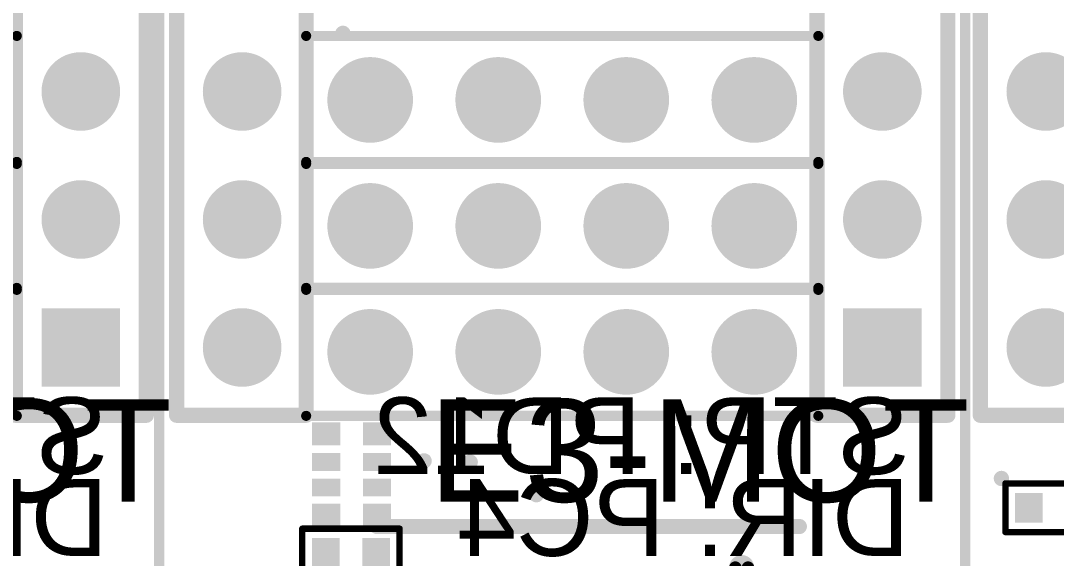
# Model space of a CAD drawing. Header units: millimetres. Extents: x -6 to 151, y -20 to 98.
# Drawn here: x 27.39 to 47.93, y 43.79 to 54.45 of the extents above; entities that cross this region are included whole.
import ezdxf

# ---------------------------------------------------------------- set-up
doc = ezdxf.new("R2010")
doc.units = ezdxf.units.MM
for name, color, linetype in [('BottomOverlay', 54, 'Continuous'), ('BottomSolder', 6, 'Continuous'), ('MultiLayer', 9, 'Continuous'), ('PadHoleLayer', 156, 'Continuous'), ('TopOverlay', 2, 'Continuous'), ('TopPaste', 8, 'Continuous'), ('TopSolder', 216, 'Continuous'), ('ViaHoleLayer', 16, 'Continuous')]:
    doc.layers.add(name, color=color, linetype=linetype)
doc.styles.add('Arial', font='arial.ttf', dxfattribs={"height": 0.2})

# ---------------------------------------------------------------- blocks, each defined once
blk = doc.blocks.new('RESISTOR_DIL_4X0402ARV341_12')
at = {"layer": 'TopPaste'}
for points in [[(-1.003, 0.762), (-0.597, 0.762), (-0.597, 0.254), (-1.003, 0.254)], [(-0.402, 0.762), (-0.098, 0.762), (-0.098, 0.254), (-0.402, 0.254)], [(0.102, 0.762), (0.406, 0.762), (0.406, 0.254), (0.102, 0.254)], [(0.61, 0.762), (1.016, 0.762), (1.016, 0.254), (0.61, 0.254)], [(-1.003, -0.246), (-0.597, -0.246), (-0.597, -0.754), (-1.003, -0.754)], [(-0.402, -0.246), (-0.098, -0.246), (-0.098, -0.754), (-0.402, -0.754)], [(0.102, -0.246), (0.406, -0.246), (0.406, -0.754), (0.102, -0.754)], [(0.61, -0.246), (1.016, -0.246), (1.016, -0.754), (0.61, -0.754)]]:
    blk.add_hatch(color=8, dxfattribs=at).paths.add_polyline_path(points)
at = {"layer": 'TopSolder'}
for points in [[(-1.029, 0.787), (-0.571, 0.787), (-0.571, 0.229), (-1.029, 0.229)], [(-0.428, 0.787), (-0.072, 0.787), (-0.072, 0.229), (-0.428, 0.229)], [(0.076, 0.787), (0.432, 0.787), (0.432, 0.229), (0.076, 0.229)], [(0.584, 0.787), (1.041, 0.787), (1.041, 0.229), (0.584, 0.229)], [(-1.029, -0.221), (-0.571, -0.221), (-0.571, -0.779), (-1.029, -0.779)], [(-0.428, -0.221), (-0.072, -0.221), (-0.072, -0.779), (-0.428, -0.779)], [(0.076, -0.221), (0.432, -0.221), (0.432, -0.779), (0.076, -0.779)], [(0.584, -0.221), (1.041, -0.221), (1.041, -0.779), (0.584, -0.779)]]:
    blk.add_hatch(color=216, dxfattribs=at).paths.add_polyline_path(points)
blk = doc.blocks.new('TMC__________36')
at = {"layer": 'BottomSolder'}
h = blk.add_hatch(color=6, dxfattribs=at)
edge = h.paths.add_edge_path()
edge.add_arc((12.7, 12.7), 0.78, 0, 360)
h = blk.add_hatch(color=6, dxfattribs=at)
edge = h.paths.add_edge_path()
edge.add_arc((15.24, 12.7), 0.78, 0, 360)
blk.add_hatch(color=6, dxfattribs=at).paths.add_polyline_path([(17, 11.92), (17, 13.48), (18.56, 13.48), (18.56, 11.92)])
h = blk.add_hatch(color=6, dxfattribs=at)
edge = h.paths.add_edge_path()
edge.add_arc((12.7, 0), 0.78, 0, 360)
h = blk.add_hatch(color=6, dxfattribs=at)
edge = h.paths.add_edge_path()
edge.add_arc((15.24, 0), 0.78, 0, 360)
h = blk.add_hatch(color=6, dxfattribs=at)
edge = h.paths.add_edge_path()
edge.add_arc((17.78, 0), 0.78, 0, 360)
at = {"layer": 'MultiLayer'}
h = blk.add_hatch(color=9, dxfattribs=at)
edge = h.paths.add_edge_path()
edge.add_arc((12.7, 12.7), 0.755, 0, 360)
h = blk.add_hatch(color=9, dxfattribs=at)
edge = h.paths.add_edge_path()
edge.add_arc((15.24, 12.7), 0.755, 0, 360)
blk.add_hatch(color=9, dxfattribs=at).paths.add_polyline_path([(17.025, 11.945), (17.025, 13.455), (18.535, 13.455), (18.535, 11.945)])
h = blk.add_hatch(color=9, dxfattribs=at)
edge = h.paths.add_edge_path()
edge.add_arc((12.7, 0), 0.755, 0, 360)
h = blk.add_hatch(color=9, dxfattribs=at)
edge = h.paths.add_edge_path()
edge.add_arc((15.24, 0), 0.755, 0, 360)
h = blk.add_hatch(color=9, dxfattribs=at)
edge = h.paths.add_edge_path()
edge.add_arc((17.78, 0), 0.755, 0, 360)
at = {"layer": 'PadHoleLayer'}
h = blk.add_hatch(color=156, dxfattribs=at)
edge = h.paths.add_edge_path()
edge.add_arc((12.7, 12.7), 0.45, 0, 360)
h = blk.add_hatch(color=156, dxfattribs=at)
edge = h.paths.add_edge_path()
edge.add_arc((15.24, 12.7), 0.45, 0, 360)
h = blk.add_hatch(color=156, dxfattribs=at)
edge = h.paths.add_edge_path()
edge.add_arc((17.78, 12.7), 0.45, 0, 360)
h = blk.add_hatch(color=156, dxfattribs=at)
edge = h.paths.add_edge_path()
edge.add_arc((12.7, 0), 0.45, 0, 360)
h = blk.add_hatch(color=156, dxfattribs=at)
edge = h.paths.add_edge_path()
edge.add_arc((15.24, 0), 0.45, 0, 360)
h = blk.add_hatch(color=156, dxfattribs=at)
edge = h.paths.add_edge_path()
edge.add_arc((17.78, 0), 0.45, 0, 360)
at = {"layer": 'TopSolder'}
h = blk.add_hatch(color=216, dxfattribs=at)
edge = h.paths.add_edge_path()
edge.add_arc((12.7, 12.7), 0.78, 0, 360)
h = blk.add_hatch(color=216, dxfattribs=at)
edge = h.paths.add_edge_path()
edge.add_arc((15.24, 12.7), 0.78, 0, 360)
blk.add_hatch(color=216, dxfattribs=at).paths.add_polyline_path([(17, 11.92), (17, 13.48), (18.56, 13.48), (18.56, 11.92)])
h = blk.add_hatch(color=216, dxfattribs=at)
edge = h.paths.add_edge_path()
edge.add_arc((12.7, 0), 0.78, 0, 360)
h = blk.add_hatch(color=216, dxfattribs=at)
edge = h.paths.add_edge_path()
edge.add_arc((15.24, 0), 0.78, 0, 360)
h = blk.add_hatch(color=216, dxfattribs=at)
edge = h.paths.add_edge_path()
edge.add_arc((17.78, 0), 0.78, 0, 360)
at = {"layer": 'TopOverlay', "const_width": 0.3}
for points in [[(19.126, 14), (-1.397, 14)], [(19.126, 11.4), (19.126, 13.97)], [(19.126, 11.405), (-1.397, 11.405)], [(19.126, 1.27), (-1.27, 1.27)], [(19.126, -1.3), (19.126, 1.27)], [(19.126, -1.3), (-1.27, -1.3)]]:
    blk.add_lwpolyline(points, dxfattribs=at)
at = {"layer": 'TopOverlay', "const_width": 0.15}
for points in [[(19.051, 14, 1), (19.201, 14, 1)], [(19.051, 13.97, 1), (19.201, 13.97, 1)], [(19.051, 11.405, 1), (19.201, 11.405, 1)], [(19.051, 11.4, 1), (19.201, 11.4, 1)], [(19.051, 1.27, 1), (19.201, 1.27, 1)], [(19.051, 1.27, 1), (19.201, 1.27, 1)], [(19.051, -1.3, 1), (19.201, -1.3, 1)], [(19.051, -1.3, 1), (19.201, -1.3, 1)]]:
    blk.add_lwpolyline(points, format="xyb", close=True, dxfattribs=at)
blk = doc.blocks.new('TMC__________116')
at = {"layer": 'BottomSolder'}
h = blk.add_hatch(color=6, dxfattribs=at)
edge = h.paths.add_edge_path()
edge.add_arc((12.7, 12.7), 0.78, 0, 360)
h = blk.add_hatch(color=6, dxfattribs=at)
edge = h.paths.add_edge_path()
edge.add_arc((15.24, 12.7), 0.78, 0, 360)
blk.add_hatch(color=6, dxfattribs=at).paths.add_polyline_path([(17, 11.92), (17, 13.48), (18.56, 13.48), (18.56, 11.92)])
at = {"layer": 'MultiLayer'}
h = blk.add_hatch(color=9, dxfattribs=at)
edge = h.paths.add_edge_path()
edge.add_arc((12.7, 12.7), 0.755, 0, 360)
h = blk.add_hatch(color=9, dxfattribs=at)
edge = h.paths.add_edge_path()
edge.add_arc((15.24, 12.7), 0.755, 0, 360)
blk.add_hatch(color=9, dxfattribs=at).paths.add_polyline_path([(17.025, 11.945), (17.025, 13.455), (18.535, 13.455), (18.535, 11.945)])
at = {"layer": 'PadHoleLayer'}
h = blk.add_hatch(color=156, dxfattribs=at)
edge = h.paths.add_edge_path()
edge.add_arc((12.7, 12.7), 0.45, 0, 360)
h = blk.add_hatch(color=156, dxfattribs=at)
edge = h.paths.add_edge_path()
edge.add_arc((15.24, 12.7), 0.45, 0, 360)
h = blk.add_hatch(color=156, dxfattribs=at)
edge = h.paths.add_edge_path()
edge.add_arc((17.78, 12.7), 0.45, 0, 360)
at = {"layer": 'TopSolder'}
h = blk.add_hatch(color=216, dxfattribs=at)
edge = h.paths.add_edge_path()
edge.add_arc((12.7, 12.7), 0.78, 0, 360)
h = blk.add_hatch(color=216, dxfattribs=at)
edge = h.paths.add_edge_path()
edge.add_arc((15.24, 12.7), 0.78, 0, 360)
blk.add_hatch(color=216, dxfattribs=at).paths.add_polyline_path([(17, 11.92), (17, 13.48), (18.56, 13.48), (18.56, 11.92)])
at = {"layer": 'TopOverlay', "const_width": 0.3}
for points in [[(19.09, 14), (-1.397, 14)], [(19.126, 11.4), (19.126, 14)], [(19.126, 11.405), (-1.397, 11.405)]]:
    blk.add_lwpolyline(points, dxfattribs=at)
at = {"layer": 'TopOverlay', "const_width": 0.15}
for points in [[(19.015, 14, 1), (19.165, 14, 1)], [(19.051, 14, 1), (19.201, 14, 1)], [(19.051, 11.405, 1), (19.201, 11.405, 1)], [(19.051, 11.4, 1), (19.201, 11.4, 1)]]:
    blk.add_lwpolyline(points, format="xyb", close=True, dxfattribs=at)
blk = doc.blocks.new('RES0402_121')
at = {"layer": 'TopPaste'}
for points in [[(-0.75, -0.27), (-0.75, 0.27), (-0.25, 0.27), (-0.25, -0.27)], [(0.25, -0.27), (0.25, 0.27), (0.75, 0.27), (0.75, -0.27)]]:
    blk.add_hatch(color=8, dxfattribs=at).paths.add_polyline_path(points)
at = {"layer": 'TopSolder'}
for points in [[(-0.775, -0.295), (-0.775, 0.295), (-0.225, 0.295), (-0.225, -0.295)], [(0.225, -0.295), (0.225, 0.295), (0.775, 0.295), (0.775, -0.295)]]:
    blk.add_hatch(color=216, dxfattribs=at).paths.add_polyline_path(points)
at = {"layer": 'TopOverlay', "const_width": 0.127}
for points in [[(-0.965, 0.483), (0.965, 0.483)], [(-0.965, -0.483), (-0.965, 0.483)], [(0.965, -0.483), (0.965, 0.483)], [(-0.965, -0.483), (0.965, -0.483)]]:
    blk.add_lwpolyline(points, dxfattribs=at)
at = {"layer": 'TopOverlay', "const_width": 0.0635}
for points in [[(-0.997, 0.483, 1), (-0.933, 0.483, 1)], [(-0.997, 0.483, 1), (-0.933, 0.483, 1)], [(0.933, 0.483, 1), (0.997, 0.483, 1)], [(0.933, 0.483, 1), (0.997, 0.483, 1)], [(-0.997, -0.483, 1), (-0.933, -0.483, 1)], [(-0.997, -0.483, 1), (-0.933, -0.483, 1)], [(0.933, -0.483, 1), (0.997, -0.483, 1)], [(0.933, -0.483, 1), (0.997, -0.483, 1)]]:
    blk.add_lwpolyline(points, format="xyb", close=True, dxfattribs=at)
blk = doc.blocks.new('HEADER_3_4_122')
at = {"layer": 'BottomSolder'}
h = blk.add_hatch(color=6, dxfattribs=at)
edge = h.paths.add_edge_path()
edge.add_arc((0, 0), 0.85, 0, 360)
h = blk.add_hatch(color=6, dxfattribs=at)
edge = h.paths.add_edge_path()
edge.add_arc((2.54, 0), 0.85, 0, 360)
h = blk.add_hatch(color=6, dxfattribs=at)
edge = h.paths.add_edge_path()
edge.add_arc((5.08, 0), 0.85, 0, 360)
h = blk.add_hatch(color=6, dxfattribs=at)
edge = h.paths.add_edge_path()
edge.add_arc((7.62, 0), 0.85, 0, 360)
h = blk.add_hatch(color=6, dxfattribs=at)
edge = h.paths.add_edge_path()
edge.add_arc((0, -2.5), 0.85, 0, 360)
h = blk.add_hatch(color=6, dxfattribs=at)
edge = h.paths.add_edge_path()
edge.add_arc((2.54, -2.5), 0.85, 0, 360)
h = blk.add_hatch(color=6, dxfattribs=at)
edge = h.paths.add_edge_path()
edge.add_arc((5.08, -2.5), 0.85, 0, 360)
h = blk.add_hatch(color=6, dxfattribs=at)
edge = h.paths.add_edge_path()
edge.add_arc((7.62, -2.5), 0.85, 0, 360)
h = blk.add_hatch(color=6, dxfattribs=at)
edge = h.paths.add_edge_path()
edge.add_arc((0, -5), 0.85, 0, 360)
h = blk.add_hatch(color=6, dxfattribs=at)
edge = h.paths.add_edge_path()
edge.add_arc((2.54, -5), 0.85, 0, 360)
h = blk.add_hatch(color=6, dxfattribs=at)
edge = h.paths.add_edge_path()
edge.add_arc((5.08, -5), 0.85, 0, 360)
h = blk.add_hatch(color=6, dxfattribs=at)
edge = h.paths.add_edge_path()
edge.add_arc((7.62, -5), 0.85, 0, 360)
at = {"layer": 'MultiLayer'}
h = blk.add_hatch(color=9, dxfattribs=at)
edge = h.paths.add_edge_path()
edge.add_arc((0, 0), 0.825, 0, 360)
h = blk.add_hatch(color=9, dxfattribs=at)
edge = h.paths.add_edge_path()
edge.add_arc((2.54, 0), 0.825, 0, 360)
h = blk.add_hatch(color=9, dxfattribs=at)
edge = h.paths.add_edge_path()
edge.add_arc((5.08, 0), 0.825, 0, 360)
h = blk.add_hatch(color=9, dxfattribs=at)
edge = h.paths.add_edge_path()
edge.add_arc((7.62, 0), 0.825, 0, 360)
h = blk.add_hatch(color=9, dxfattribs=at)
edge = h.paths.add_edge_path()
edge.add_arc((0, -2.5), 0.825, 0, 360)
h = blk.add_hatch(color=9, dxfattribs=at)
edge = h.paths.add_edge_path()
edge.add_arc((2.54, -2.5), 0.825, 0, 360)
h = blk.add_hatch(color=9, dxfattribs=at)
edge = h.paths.add_edge_path()
edge.add_arc((5.08, -2.5), 0.825, 0, 360)
h = blk.add_hatch(color=9, dxfattribs=at)
edge = h.paths.add_edge_path()
edge.add_arc((7.62, -2.5), 0.825, 0, 360)
h = blk.add_hatch(color=9, dxfattribs=at)
edge = h.paths.add_edge_path()
edge.add_arc((0, -5), 0.825, 0, 360)
h = blk.add_hatch(color=9, dxfattribs=at)
edge = h.paths.add_edge_path()
edge.add_arc((2.54, -5), 0.825, 0, 360)
h = blk.add_hatch(color=9, dxfattribs=at)
edge = h.paths.add_edge_path()
edge.add_arc((5.08, -5), 0.825, 0, 360)
h = blk.add_hatch(color=9, dxfattribs=at)
edge = h.paths.add_edge_path()
edge.add_arc((7.62, -5), 0.825, 0, 360)
at = {"layer": 'PadHoleLayer'}
h = blk.add_hatch(color=156, dxfattribs=at)
edge = h.paths.add_edge_path()
edge.add_arc((0, 0), 0.51, 0, 360)
h = blk.add_hatch(color=156, dxfattribs=at)
edge = h.paths.add_edge_path()
edge.add_arc((2.54, 0), 0.51, 0, 360)
h = blk.add_hatch(color=156, dxfattribs=at)
edge = h.paths.add_edge_path()
edge.add_arc((5.08, 0), 0.51, 0, 360)
h = blk.add_hatch(color=156, dxfattribs=at)
edge = h.paths.add_edge_path()
edge.add_arc((7.62, 0), 0.51, 0, 360)
h = blk.add_hatch(color=156, dxfattribs=at)
edge = h.paths.add_edge_path()
edge.add_arc((0, -2.5), 0.51, 0, 360)
h = blk.add_hatch(color=156, dxfattribs=at)
edge = h.paths.add_edge_path()
edge.add_arc((2.54, -2.5), 0.51, 0, 360)
h = blk.add_hatch(color=156, dxfattribs=at)
edge = h.paths.add_edge_path()
edge.add_arc((5.08, -2.5), 0.51, 0, 360)
h = blk.add_hatch(color=156, dxfattribs=at)
edge = h.paths.add_edge_path()
edge.add_arc((7.62, -2.5), 0.51, 0, 360)
h = blk.add_hatch(color=156, dxfattribs=at)
edge = h.paths.add_edge_path()
edge.add_arc((0, -5), 0.51, 0, 360)
h = blk.add_hatch(color=156, dxfattribs=at)
edge = h.paths.add_edge_path()
edge.add_arc((2.54, -5), 0.51, 0, 360)
h = blk.add_hatch(color=156, dxfattribs=at)
edge = h.paths.add_edge_path()
edge.add_arc((5.08, -5), 0.51, 0, 360)
h = blk.add_hatch(color=156, dxfattribs=at)
edge = h.paths.add_edge_path()
edge.add_arc((7.62, -5), 0.51, 0, 360)
at = {"layer": 'TopSolder'}
h = blk.add_hatch(color=216, dxfattribs=at)
edge = h.paths.add_edge_path()
edge.add_arc((0, 0), 0.85, 0, 360)
h = blk.add_hatch(color=216, dxfattribs=at)
edge = h.paths.add_edge_path()
edge.add_arc((2.54, 0), 0.85, 0, 360)
h = blk.add_hatch(color=216, dxfattribs=at)
edge = h.paths.add_edge_path()
edge.add_arc((5.08, 0), 0.85, 0, 360)
h = blk.add_hatch(color=216, dxfattribs=at)
edge = h.paths.add_edge_path()
edge.add_arc((7.62, 0), 0.85, 0, 360)
h = blk.add_hatch(color=216, dxfattribs=at)
edge = h.paths.add_edge_path()
edge.add_arc((0, -2.5), 0.85, 0, 360)
h = blk.add_hatch(color=216, dxfattribs=at)
edge = h.paths.add_edge_path()
edge.add_arc((2.54, -2.5), 0.85, 0, 360)
h = blk.add_hatch(color=216, dxfattribs=at)
edge = h.paths.add_edge_path()
edge.add_arc((5.08, -2.5), 0.85, 0, 360)
h = blk.add_hatch(color=216, dxfattribs=at)
edge = h.paths.add_edge_path()
edge.add_arc((7.62, -2.5), 0.85, 0, 360)
h = blk.add_hatch(color=216, dxfattribs=at)
edge = h.paths.add_edge_path()
edge.add_arc((0, -5), 0.85, 0, 360)
h = blk.add_hatch(color=216, dxfattribs=at)
edge = h.paths.add_edge_path()
edge.add_arc((2.54, -5), 0.85, 0, 360)
h = blk.add_hatch(color=216, dxfattribs=at)
edge = h.paths.add_edge_path()
edge.add_arc((5.08, -5), 0.85, 0, 360)
h = blk.add_hatch(color=216, dxfattribs=at)
edge = h.paths.add_edge_path()
edge.add_arc((7.62, -5), 0.85, 0, 360)
at = {"layer": 'TopOverlay', "const_width": 0.2}
for points in [[(8.89, 1.27), (-1.27, 1.27)], [(-1.27, 1.27), (-1.27, -1.27)], [(8.89, 1.27), (8.89, -1.27)], [(8.89, -1.23), (-1.27, -1.23)], [(-1.27, -3.77), (-1.27, -1.23)], [(8.89, -1.27), (-1.27, -1.27)], [(8.89, -1.23), (8.89, -3.77)], [(8.89, -3.73), (-1.27, -3.73)], [(-1.27, -3.73), (-1.27, -6.27)], [(8.89, -3.77), (-1.27, -3.77)], [(8.89, -3.73), (8.89, -6.27)], [(8.89, -6.27), (-1.27, -6.27)]]:
    blk.add_lwpolyline(points, dxfattribs=at)
at = {"layer": 'TopOverlay', "const_width": 0.1}
for points in [[(-1.32, 1.27, 1), (-1.22, 1.27, 1)], [(-1.32, 1.27, 1), (-1.22, 1.27, 1)], [(8.84, 1.27, 1), (8.94, 1.27, 1)], [(8.84, 1.27, 1), (8.94, 1.27, 1)], [(-1.32, -1.23, 1), (-1.22, -1.23, 1)], [(-1.32, -1.23, 1), (-1.22, -1.23, 1)], [(-1.32, -1.27, 1), (-1.22, -1.27, 1)], [(-1.32, -1.27, 1), (-1.22, -1.27, 1)], [(8.84, -1.23, 1), (8.94, -1.23, 1)], [(8.84, -1.23, 1), (8.94, -1.23, 1)], [(8.84, -1.27, 1), (8.94, -1.27, 1)], [(8.84, -1.27, 1), (8.94, -1.27, 1)], [(-1.32, -3.73, 1), (-1.22, -3.73, 1)], [(-1.32, -3.73, 1), (-1.22, -3.73, 1)], [(-1.32, -3.77, 1), (-1.22, -3.77, 1)], [(-1.32, -3.77, 1), (-1.22, -3.77, 1)], [(8.84, -3.73, 1), (8.94, -3.73, 1)], [(8.84, -3.73, 1), (8.94, -3.73, 1)], [(8.84, -3.77, 1), (8.94, -3.77, 1)], [(8.84, -3.77, 1), (8.94, -3.77, 1)], [(-1.32, -6.27, 1), (-1.22, -6.27, 1)], [(-1.32, -6.27, 1), (-1.22, -6.27, 1)], [(8.84, -6.27, 1), (8.94, -6.27, 1)], [(8.84, -6.27, 1), (8.94, -6.27, 1)]]:
    blk.add_lwpolyline(points, format="xyb", close=True, dxfattribs=at)
blk = doc.blocks.new('HEADER_3_4_123')
at = {"layer": 'BottomSolder'}
h = blk.add_hatch(color=6, dxfattribs=at)
edge = h.paths.add_edge_path()
edge.add_arc((0, 0), 0.85, 0, 360)
h = blk.add_hatch(color=6, dxfattribs=at)
edge = h.paths.add_edge_path()
edge.add_arc((2.54, 0), 0.85, 0, 360)
h = blk.add_hatch(color=6, dxfattribs=at)
edge = h.paths.add_edge_path()
edge.add_arc((5.08, 0), 0.85, 0, 360)
h = blk.add_hatch(color=6, dxfattribs=at)
edge = h.paths.add_edge_path()
edge.add_arc((7.62, 0), 0.85, 0, 360)
h = blk.add_hatch(color=6, dxfattribs=at)
edge = h.paths.add_edge_path()
edge.add_arc((0, -2.5), 0.85, 0, 360)
h = blk.add_hatch(color=6, dxfattribs=at)
edge = h.paths.add_edge_path()
edge.add_arc((2.54, -2.5), 0.85, 0, 360)
h = blk.add_hatch(color=6, dxfattribs=at)
edge = h.paths.add_edge_path()
edge.add_arc((5.08, -2.5), 0.85, 0, 360)
h = blk.add_hatch(color=6, dxfattribs=at)
edge = h.paths.add_edge_path()
edge.add_arc((7.62, -2.5), 0.85, 0, 360)
h = blk.add_hatch(color=6, dxfattribs=at)
edge = h.paths.add_edge_path()
edge.add_arc((0, -5), 0.85, 0, 360)
h = blk.add_hatch(color=6, dxfattribs=at)
edge = h.paths.add_edge_path()
edge.add_arc((2.54, -5), 0.85, 0, 360)
h = blk.add_hatch(color=6, dxfattribs=at)
edge = h.paths.add_edge_path()
edge.add_arc((5.08, -5), 0.85, 0, 360)
h = blk.add_hatch(color=6, dxfattribs=at)
edge = h.paths.add_edge_path()
edge.add_arc((7.62, -5), 0.85, 0, 360)
at = {"layer": 'MultiLayer'}
h = blk.add_hatch(color=9, dxfattribs=at)
edge = h.paths.add_edge_path()
edge.add_arc((0, 0), 0.825, 0, 360)
h = blk.add_hatch(color=9, dxfattribs=at)
edge = h.paths.add_edge_path()
edge.add_arc((2.54, 0), 0.825, 0, 360)
h = blk.add_hatch(color=9, dxfattribs=at)
edge = h.paths.add_edge_path()
edge.add_arc((5.08, 0), 0.825, 0, 360)
h = blk.add_hatch(color=9, dxfattribs=at)
edge = h.paths.add_edge_path()
edge.add_arc((7.62, 0), 0.825, 0, 360)
h = blk.add_hatch(color=9, dxfattribs=at)
edge = h.paths.add_edge_path()
edge.add_arc((0, -2.5), 0.825, 0, 360)
h = blk.add_hatch(color=9, dxfattribs=at)
edge = h.paths.add_edge_path()
edge.add_arc((2.54, -2.5), 0.825, 0, 360)
h = blk.add_hatch(color=9, dxfattribs=at)
edge = h.paths.add_edge_path()
edge.add_arc((5.08, -2.5), 0.825, 0, 360)
h = blk.add_hatch(color=9, dxfattribs=at)
edge = h.paths.add_edge_path()
edge.add_arc((7.62, -2.5), 0.825, 0, 360)
h = blk.add_hatch(color=9, dxfattribs=at)
edge = h.paths.add_edge_path()
edge.add_arc((0, -5), 0.825, 0, 360)
h = blk.add_hatch(color=9, dxfattribs=at)
edge = h.paths.add_edge_path()
edge.add_arc((2.54, -5), 0.825, 0, 360)
h = blk.add_hatch(color=9, dxfattribs=at)
edge = h.paths.add_edge_path()
edge.add_arc((5.08, -5), 0.825, 0, 360)
h = blk.add_hatch(color=9, dxfattribs=at)
edge = h.paths.add_edge_path()
edge.add_arc((7.62, -5), 0.825, 0, 360)
at = {"layer": 'PadHoleLayer'}
h = blk.add_hatch(color=156, dxfattribs=at)
edge = h.paths.add_edge_path()
edge.add_arc((0, 0), 0.51, 0, 360)
h = blk.add_hatch(color=156, dxfattribs=at)
edge = h.paths.add_edge_path()
edge.add_arc((2.54, 0), 0.51, 0, 360)
h = blk.add_hatch(color=156, dxfattribs=at)
edge = h.paths.add_edge_path()
edge.add_arc((5.08, 0), 0.51, 0, 360)
h = blk.add_hatch(color=156, dxfattribs=at)
edge = h.paths.add_edge_path()
edge.add_arc((7.62, 0), 0.51, 0, 360)
h = blk.add_hatch(color=156, dxfattribs=at)
edge = h.paths.add_edge_path()
edge.add_arc((0, -2.5), 0.51, 0, 360)
h = blk.add_hatch(color=156, dxfattribs=at)
edge = h.paths.add_edge_path()
edge.add_arc((2.54, -2.5), 0.51, 0, 360)
h = blk.add_hatch(color=156, dxfattribs=at)
edge = h.paths.add_edge_path()
edge.add_arc((5.08, -2.5), 0.51, 0, 360)
h = blk.add_hatch(color=156, dxfattribs=at)
edge = h.paths.add_edge_path()
edge.add_arc((7.62, -2.5), 0.51, 0, 360)
h = blk.add_hatch(color=156, dxfattribs=at)
edge = h.paths.add_edge_path()
edge.add_arc((0, -5), 0.51, 0, 360)
h = blk.add_hatch(color=156, dxfattribs=at)
edge = h.paths.add_edge_path()
edge.add_arc((2.54, -5), 0.51, 0, 360)
h = blk.add_hatch(color=156, dxfattribs=at)
edge = h.paths.add_edge_path()
edge.add_arc((5.08, -5), 0.51, 0, 360)
h = blk.add_hatch(color=156, dxfattribs=at)
edge = h.paths.add_edge_path()
edge.add_arc((7.62, -5), 0.51, 0, 360)
at = {"layer": 'TopSolder'}
h = blk.add_hatch(color=216, dxfattribs=at)
edge = h.paths.add_edge_path()
edge.add_arc((0, 0), 0.85, 0, 360)
h = blk.add_hatch(color=216, dxfattribs=at)
edge = h.paths.add_edge_path()
edge.add_arc((2.54, 0), 0.85, 0, 360)
h = blk.add_hatch(color=216, dxfattribs=at)
edge = h.paths.add_edge_path()
edge.add_arc((5.08, 0), 0.85, 0, 360)
h = blk.add_hatch(color=216, dxfattribs=at)
edge = h.paths.add_edge_path()
edge.add_arc((7.62, 0), 0.85, 0, 360)
h = blk.add_hatch(color=216, dxfattribs=at)
edge = h.paths.add_edge_path()
edge.add_arc((0, -2.5), 0.85, 0, 360)
h = blk.add_hatch(color=216, dxfattribs=at)
edge = h.paths.add_edge_path()
edge.add_arc((2.54, -2.5), 0.85, 0, 360)
h = blk.add_hatch(color=216, dxfattribs=at)
edge = h.paths.add_edge_path()
edge.add_arc((5.08, -2.5), 0.85, 0, 360)
h = blk.add_hatch(color=216, dxfattribs=at)
edge = h.paths.add_edge_path()
edge.add_arc((7.62, -2.5), 0.85, 0, 360)
h = blk.add_hatch(color=216, dxfattribs=at)
edge = h.paths.add_edge_path()
edge.add_arc((0, -5), 0.85, 0, 360)
h = blk.add_hatch(color=216, dxfattribs=at)
edge = h.paths.add_edge_path()
edge.add_arc((2.54, -5), 0.85, 0, 360)
h = blk.add_hatch(color=216, dxfattribs=at)
edge = h.paths.add_edge_path()
edge.add_arc((5.08, -5), 0.85, 0, 360)
h = blk.add_hatch(color=216, dxfattribs=at)
edge = h.paths.add_edge_path()
edge.add_arc((7.62, -5), 0.85, 0, 360)
at = {"layer": 'TopOverlay', "const_width": 0.2}
for points in [[(-1.27, 1.27), (-1.27, -1.27)], [(8.89, 1.27), (-1.27, 1.27)], [(8.89, 1.27), (8.89, -1.27)], [(-1.27, -1.23), (-1.27, -3.77)], [(8.89, -1.23), (-1.27, -1.23)], [(8.89, -1.27), (-1.27, -1.27)], [(8.89, -1.23), (8.89, -3.77)], [(-1.27, -3.73), (-1.27, -6.27)], [(8.89, -3.73), (-1.27, -3.73)], [(8.89, -3.77), (-1.27, -3.77)], [(8.89, -3.73), (8.89, -6.27)], [(8.89, -6.27), (-1.27, -6.27)]]:
    blk.add_lwpolyline(points, dxfattribs=at)
at = {"layer": 'TopOverlay', "const_width": 0.1}
for points in [[(-1.32, 1.27, 1), (-1.22, 1.27, 1)], [(-1.32, 1.27, 1), (-1.22, 1.27, 1)], [(8.84, 1.27, 1), (8.94, 1.27, 1)], [(8.84, 1.27, 1), (8.94, 1.27, 1)], [(-1.32, -1.23, 1), (-1.22, -1.23, 1)], [(-1.32, -1.23, 1), (-1.22, -1.23, 1)], [(-1.32, -1.27, 1), (-1.22, -1.27, 1)], [(-1.32, -1.27, 1), (-1.22, -1.27, 1)], [(8.84, -1.23, 1), (8.94, -1.23, 1)], [(8.84, -1.23, 1), (8.94, -1.23, 1)], [(8.84, -1.27, 1), (8.94, -1.27, 1)], [(8.84, -1.27, 1), (8.94, -1.27, 1)], [(-1.32, -3.73, 1), (-1.22, -3.73, 1)], [(-1.32, -3.73, 1), (-1.22, -3.73, 1)], [(-1.32, -3.77, 1), (-1.22, -3.77, 1)], [(-1.32, -3.77, 1), (-1.22, -3.77, 1)], [(8.84, -3.73, 1), (8.94, -3.73, 1)], [(8.84, -3.73, 1), (8.94, -3.73, 1)], [(8.84, -3.77, 1), (8.94, -3.77, 1)], [(8.84, -3.77, 1), (8.94, -3.77, 1)], [(-1.32, -6.27, 1), (-1.22, -6.27, 1)], [(-1.32, -6.27, 1), (-1.22, -6.27, 1)], [(8.84, -6.27, 1), (8.94, -6.27, 1)], [(8.84, -6.27, 1), (8.94, -6.27, 1)]]:
    blk.add_lwpolyline(points, format="xyb", close=True, dxfattribs=at)
blk = doc.blocks.new('SSOP16_154')
at = {"layer": 'TopPaste'}
for points in [[(-3.45, 2.023), (-3.45, 2.422), (-1.95, 2.422), (-1.95, 2.023)], [(1.95, 2.023), (1.95, 2.422), (3.45, 2.422), (3.45, 2.023)], [(-3.45, 1.388), (-3.45, 1.787), (-1.95, 1.787), (-1.95, 1.388)], [(1.95, 1.388), (1.95, 1.787), (3.45, 1.787), (3.45, 1.388)], [(-3.45, 0.753), (-3.45, 1.152), (-1.95, 1.152), (-1.95, 0.753)], [(1.95, 0.753), (1.95, 1.152), (3.45, 1.152), (3.45, 0.753)], [(-3.45, 0.118), (-3.45, 0.517), (-1.95, 0.517), (-1.95, 0.118)], [(1.95, 0.118), (1.95, 0.517), (3.45, 0.517), (3.45, 0.118)], [(-3.45, -0.517), (-3.45, -0.118), (-1.95, -0.118), (-1.95, -0.517)], [(1.95, -0.517), (1.95, -0.118), (3.45, -0.118), (3.45, -0.517)], [(-3.45, -1.152), (-3.45, -0.753), (-1.95, -0.753), (-1.95, -1.152)], [(1.95, -1.152), (1.95, -0.753), (3.45, -0.753), (3.45, -1.152)], [(-3.45, -1.787), (-3.45, -1.388), (-1.95, -1.388), (-1.95, -1.787)], [(1.95, -1.787), (1.95, -1.388), (3.45, -1.388), (3.45, -1.787)], [(-3.45, -2.422), (-3.45, -2.023), (-1.95, -2.023), (-1.95, -2.422)], [(1.95, -2.422), (1.95, -2.023), (3.45, -2.023), (3.45, -2.422)]]:
    blk.add_hatch(color=8, dxfattribs=at).paths.add_polyline_path(points)
at = {"layer": 'TopSolder'}
for points in [[(-3.475, 1.997), (-3.475, 2.448), (-1.925, 2.448), (-1.925, 1.997)], [(1.925, 1.997), (1.925, 2.448), (3.475, 2.448), (3.475, 1.997)], [(-3.475, 1.362), (-3.475, 1.813), (-1.925, 1.813), (-1.925, 1.362)], [(1.925, 1.362), (1.925, 1.813), (3.475, 1.813), (3.475, 1.362)], [(-3.475, 0.727), (-3.475, 1.178), (-1.925, 1.178), (-1.925, 0.727)], [(1.925, 0.727), (1.925, 1.178), (3.475, 1.178), (3.475, 0.727)], [(-3.475, 0.092), (-3.475, 0.543), (-1.925, 0.543), (-1.925, 0.092)], [(1.925, 0.092), (1.925, 0.543), (3.475, 0.543), (3.475, 0.092)], [(-3.475, -0.543), (-3.475, -0.092), (-1.925, -0.092), (-1.925, -0.543)], [(1.925, -0.543), (1.925, -0.092), (3.475, -0.092), (3.475, -0.543)], [(-3.475, -1.178), (-3.475, -0.727), (-1.925, -0.727), (-1.925, -1.178)], [(1.925, -1.178), (1.925, -0.727), (3.475, -0.727), (3.475, -1.178)], [(-3.475, -1.813), (-3.475, -1.362), (-1.925, -1.362), (-1.925, -1.813)], [(1.925, -1.813), (1.925, -1.362), (3.475, -1.362), (3.475, -1.813)], [(-3.475, -2.448), (-3.475, -1.997), (-1.925, -1.997), (-1.925, -2.448)], [(1.925, -2.448), (1.925, -1.997), (3.475, -1.997), (3.475, -2.448)]]:
    blk.add_hatch(color=216, dxfattribs=at).paths.add_polyline_path(points)
at = {"layer": 'TopOverlay'}
for points, const_width in [([(-2.575, 2.973, 1), (-2.825, 2.973, 1)], 0.25), ([(-2.887, 2.973, 1), (-2.763, 2.973, 1)], 0.125), ([(-2.637, 2.973, 1), (-2.512, 2.973, 1)], 0.125), ([(-1.6, 2.45, 1), (-1.5, 2.45, 1)], 0.1), ([(-1.6, 2.45, 1), (-1.5, 2.45, 1)], 0.1), ([(1.5, 2.45, 1), (1.6, 2.45, 1)], 0.1), ([(1.5, 2.45, 1), (1.6, 2.45, 1)], 0.1), ([(-0.25, 1.45, 1), (-0.85, 1.45, 1)], 0.6), ([(-1, 1.45, 1), (-0.7, 1.45, 1)], 0.3), ([(-0.4, 1.45, 1), (-0.1, 1.45, 1)], 0.3), ([(-1.6, -2.45, 1), (-1.5, -2.45, 1)], 0.1), ([(-1.6, -2.45, 1), (-1.5, -2.45, 1)], 0.1), ([(1.5, -2.45, 1), (1.6, -2.45, 1)], 0.1), ([(1.5, -2.45, 1), (1.6, -2.45, 1)], 0.1)]:
    blk.add_lwpolyline(points, format="xyb", close=True, dxfattribs=dict(at, const_width=const_width))
at = {"layer": 'TopOverlay', "const_width": 0.2}
for points in [[(-1.55, 2.45), (1.55, 2.45)], [(-1.55, -2.45), (-1.55, 2.45)], [(1.55, -2.45), (1.55, 2.45)], [(-1.55, -2.45), (1.55, -2.45)]]:
    blk.add_lwpolyline(points, dxfattribs=at)
blk = doc.blocks.new('TMC__________214')
at = {"layer": 'BottomSolder'}
h = blk.add_hatch(color=6, dxfattribs=at)
edge = h.paths.add_edge_path()
edge.add_arc((12.7, 0), 0.78, 0, 360)
h = blk.add_hatch(color=6, dxfattribs=at)
edge = h.paths.add_edge_path()
edge.add_arc((15.24, 0), 0.78, 0, 360)
h = blk.add_hatch(color=6, dxfattribs=at)
edge = h.paths.add_edge_path()
edge.add_arc((17.78, 0), 0.78, 0, 360)
at = {"layer": 'MultiLayer'}
h = blk.add_hatch(color=9, dxfattribs=at)
edge = h.paths.add_edge_path()
edge.add_arc((12.7, 0), 0.755, 0, 360)
h = blk.add_hatch(color=9, dxfattribs=at)
edge = h.paths.add_edge_path()
edge.add_arc((15.24, 0), 0.755, 0, 360)
h = blk.add_hatch(color=9, dxfattribs=at)
edge = h.paths.add_edge_path()
edge.add_arc((17.78, 0), 0.755, 0, 360)
at = {"layer": 'PadHoleLayer'}
h = blk.add_hatch(color=156, dxfattribs=at)
edge = h.paths.add_edge_path()
edge.add_arc((12.7, 0), 0.45, 0, 360)
h = blk.add_hatch(color=156, dxfattribs=at)
edge = h.paths.add_edge_path()
edge.add_arc((15.24, 0), 0.45, 0, 360)
h = blk.add_hatch(color=156, dxfattribs=at)
edge = h.paths.add_edge_path()
edge.add_arc((17.78, 0), 0.45, 0, 360)
at = {"layer": 'TopSolder'}
h = blk.add_hatch(color=216, dxfattribs=at)
edge = h.paths.add_edge_path()
edge.add_arc((12.7, 0), 0.78, 0, 360)
h = blk.add_hatch(color=216, dxfattribs=at)
edge = h.paths.add_edge_path()
edge.add_arc((15.24, 0), 0.78, 0, 360)
h = blk.add_hatch(color=216, dxfattribs=at)
edge = h.paths.add_edge_path()
edge.add_arc((17.78, 0), 0.78, 0, 360)
at = {"layer": 'TopOverlay', "const_width": 0.3}
for points in [[(19.126, -1.3), (19.126, 1.27)], [(19.126, -1.3), (-1.27, -1.3)]]:
    blk.add_lwpolyline(points, dxfattribs=at)
at = {"layer": 'TopOverlay', "const_width": 0.15}
blk.add_lwpolyline([(19.051, -1.3, 1), (19.201, -1.3, 1)], format="xyb", close=True, dxfattribs=at)
blk.add_lwpolyline([(19.051, -1.3, 1), (19.201, -1.3, 1)], format="xyb", close=True, dxfattribs=at)
blk = doc.blocks.new('RES0402_228')
at = {"layer": 'TopPaste'}
for points in [[(-0.75, -0.27), (-0.75, 0.27), (-0.25, 0.27), (-0.25, -0.27)], [(0.25, -0.27), (0.25, 0.27), (0.75, 0.27), (0.75, -0.27)]]:
    blk.add_hatch(color=8, dxfattribs=at).paths.add_polyline_path(points)
at = {"layer": 'TopSolder'}
for points in [[(-0.775, -0.295), (-0.775, 0.295), (-0.225, 0.295), (-0.225, -0.295)], [(0.225, -0.295), (0.225, 0.295), (0.775, 0.295), (0.775, -0.295)]]:
    blk.add_hatch(color=216, dxfattribs=at).paths.add_polyline_path(points)
at = {"layer": 'TopOverlay', "const_width": 0.127}
for points in [[(0.965, 0.483), (-0.965, 0.483)], [(-0.965, 0.483), (-0.965, -0.483)], [(0.965, 0.483), (0.965, -0.483)], [(0.965, -0.483), (-0.965, -0.483)]]:
    blk.add_lwpolyline(points, dxfattribs=at)
at = {"layer": 'TopOverlay', "const_width": 0.0635}
for points in [[(-0.997, 0.483, 1), (-0.933, 0.483, 1)], [(-0.997, 0.483, 1), (-0.933, 0.483, 1)], [(0.933, 0.483, 1), (0.997, 0.483, 1)], [(0.933, 0.483, 1), (0.997, 0.483, 1)], [(-0.997, -0.483, 1), (-0.933, -0.483, 1)], [(-0.997, -0.483, 1), (-0.933, -0.483, 1)], [(0.933, -0.483, 1), (0.997, -0.483, 1)], [(0.933, -0.483, 1), (0.997, -0.483, 1)]]:
    blk.add_lwpolyline(points, format="xyb", close=True, dxfattribs=at)

msp = doc.modelspace()

# ---------------------------------------------------------------- hatches: boundary and pattern name
at = {"layer": 'ViaHoleLayer'}
h = msp.add_hatch(color=16, dxfattribs=at)
edge = h.paths.add_edge_path()
edge.add_arc((33.783, 54.204), 0.152, 0, 360)
h = msp.add_hatch(color=16, dxfattribs=at)
edge = h.paths.add_edge_path()
edge.add_arc((35.394, 45.72), 0.152, 0, 360)
h = msp.add_hatch(color=16, dxfattribs=at)
edge = h.paths.add_edge_path()
edge.add_arc((36.309, 45.695), 0.152, 0, 360)
h = msp.add_hatch(color=16, dxfattribs=at)
edge = h.paths.add_edge_path()
edge.add_arc((46.846, 45.371), 0.152, 0, 360)
h = msp.add_hatch(color=16, dxfattribs=at)
edge = h.paths.add_edge_path()
edge.add_arc((37.621, 45.048), 0.152, 0, 360)

# ---------------------------------------------------------------- linework, layer by layer
at = {"layer": 'BottomOverlay', "const_width": 0.203}
for points in [[(30.136, 40.616), (30.136, 67.037)], [(46.129, 40.616), (46.129, 67.037)]]:
    msp.add_lwpolyline(points, dxfattribs=at)
at = {"layer": 'TopOverlay', "const_width": 0.3}
msp.add_lwpolyline([(34.456, 44.417), (42.838, 44.417)], dxfattribs=at)
at = {"layer": 'TopOverlay', "const_width": 0.15}
for points in [[(34.381, 44.417, 1), (34.531, 44.417, 1)], [(42.763, 44.417, 1), (42.913, 44.417, 1)]]:
    msp.add_lwpolyline(points, format="xyb", close=True, dxfattribs=at)

# ---------------------------------------------------------------- block references
for name, p, rotation in [('TMC__________116', (15.884, 65.75), 270), ('TMC__________36', (31.784, 65.75), 270), ('TMC__________214', (47.727, 65.75), 270), ('HEADER_3_4_122', (26.044, 47.883), 180), ('HEADER_3_4_123', (41.944, 47.883), 180), ('RESISTOR_DIL_4X0402ARV341_12', (33.96, 45.441), 90), ('RES0402_228', (47.892, 44.79), 180)]:
    msp.add_blockref(name, p, dxfattribs=dict(rotation=rotation))
for name, p in [('RES0402_121', (33.942, 43.891)), ('SSOP16_154', (44.393, 40.628))]:
    msp.add_blockref(name, p)

# ---------------------------------------------------------------- texts
at = {"layer": 'BottomOverlay', "style": 'Arial', "text_generation_flag": 2}
for s, p in [('STP: PE1', (29.127, 45.456)), ('STP: PD12', (45.027, 45.456)), ('DIR: PE0', (29.127, 43.834)), ('DIR: PC4', (45.027, 43.834))]:
    msp.add_text(s, height=1.524, rotation=360, dxfattribs=at).set_placement(p)
at = {"layer": 'TopOverlay', "style": 'Arial'}
for s, p in [('E4-MOT', (19.668, 44.907)), ('E3-MOT', (35.492, 44.907))]:
    msp.add_text(s, height=2.032, rotation=360, dxfattribs=at).set_placement(p)

doc.saveas('drawing.dxf')
